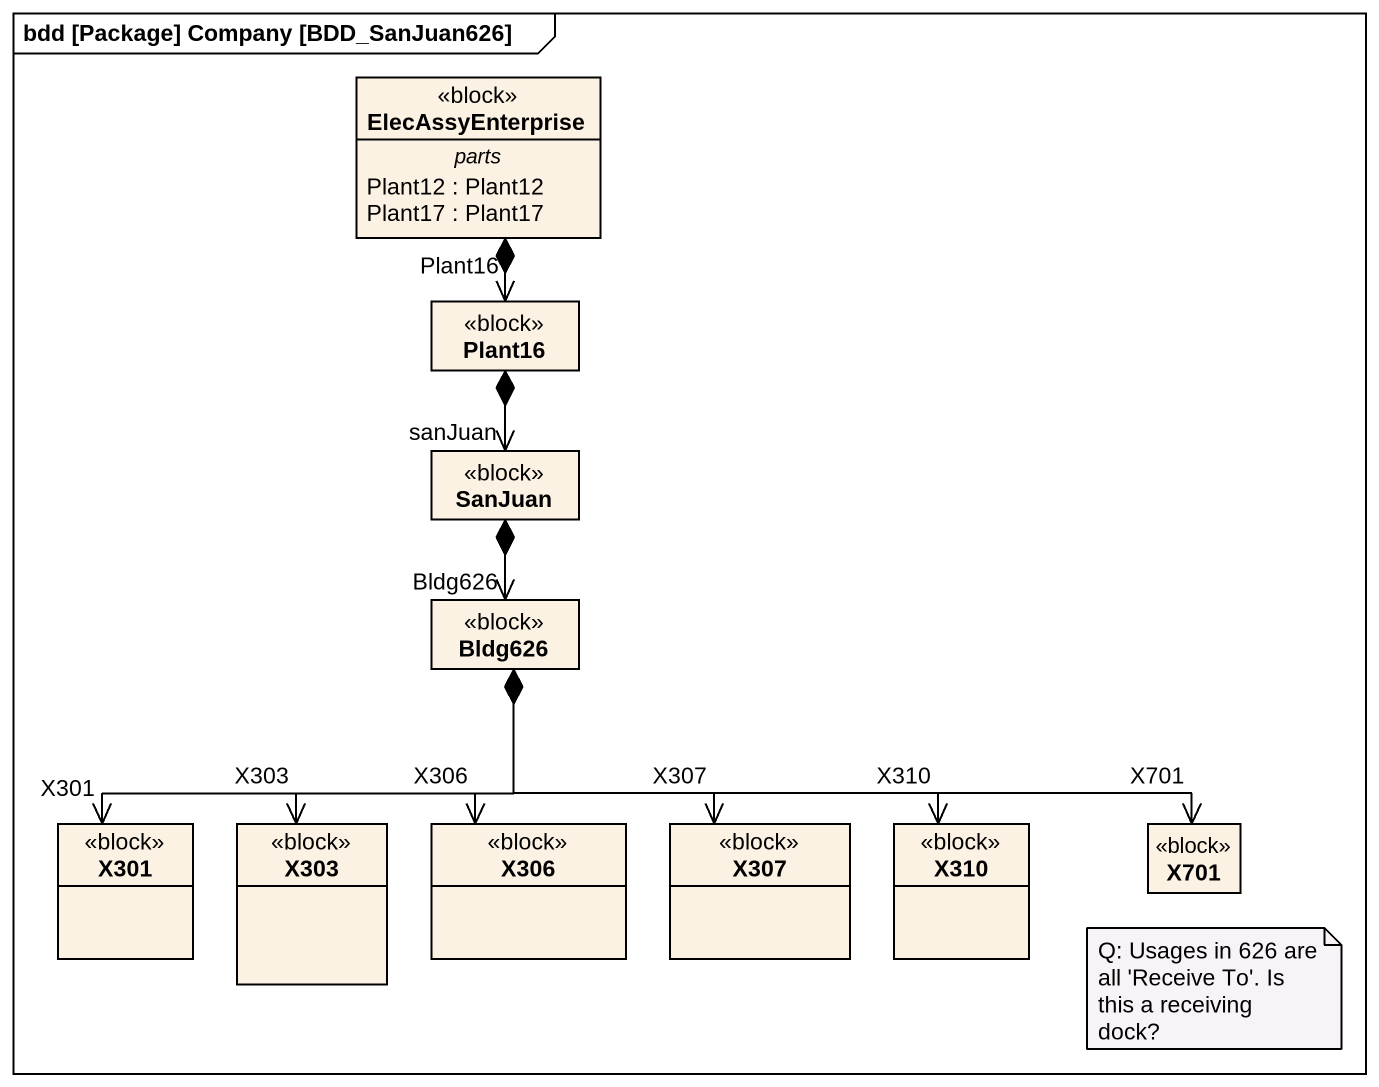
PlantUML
@startuml
mainframe bdd [Package] Company [BDD_SanJuan626]
hide circle
hide empty members
class ElecAssyEnterprise <<block>> {
  -- parts --
  Plant12 : Plant12
  Plant17 : Plant17
}
class Plant16 <<block>>
class SanJuan <<block>>
class Bldg626 <<block>>
class X301 <<block>>
class X303 <<block>>
class X306 <<block>>
class X307 <<block>>
class X310 <<block>>
class X701 <<block>>
Plant16 "Plant16" <-up-* ElecAssyEnterprise
SanJuan "sanJuan" <-up-* Plant16
Bldg626 "Bldg626" <-up-* SanJuan
X301 "X301" <-up-* Bldg626
X303 "X303" <-up-* Bldg626
X306 "X306" <-up-* Bldg626
X307 "X307" <-up-* Bldg626
X310 "X310" <-left-* Bldg626
X701 "X701" <-left-* Bldg626
note as N1
  Q: Usages in 626 are all 'Receive To'. Is this a receiving dock?
end note
@enduml
